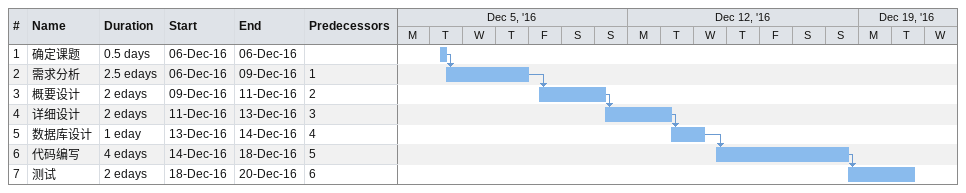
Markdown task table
| ID | Task | Duration | Start | Finish | Predecessors |
|---|---|---|---|---|---|
| 1 | 确定课题 | 0.5d | 2016-12-06 | 2016-12-06 |  |
| 2 | 需求分析 | 2.5ed | 2016-12-06 | 2016-12-09 | 1 |
| 3 | 概要设计 | 2ed | 2016-12-09 | 2016-12-11 | 2 |
| 4 | 详细设计 | 2ed | 2016-12-11 | 2016-12-13 | 3 |
| 5 | 数据库设计 | 1ed | 2016-12-13 | 2016-12-14 | 4 |
| 6 | 代码编写 | 4ed | 2016-12-14 | 2016-12-18 | 5 |
| 7 | 测试 | 2ed | 2016-12-18 | 2016-12-20 | 6 |
